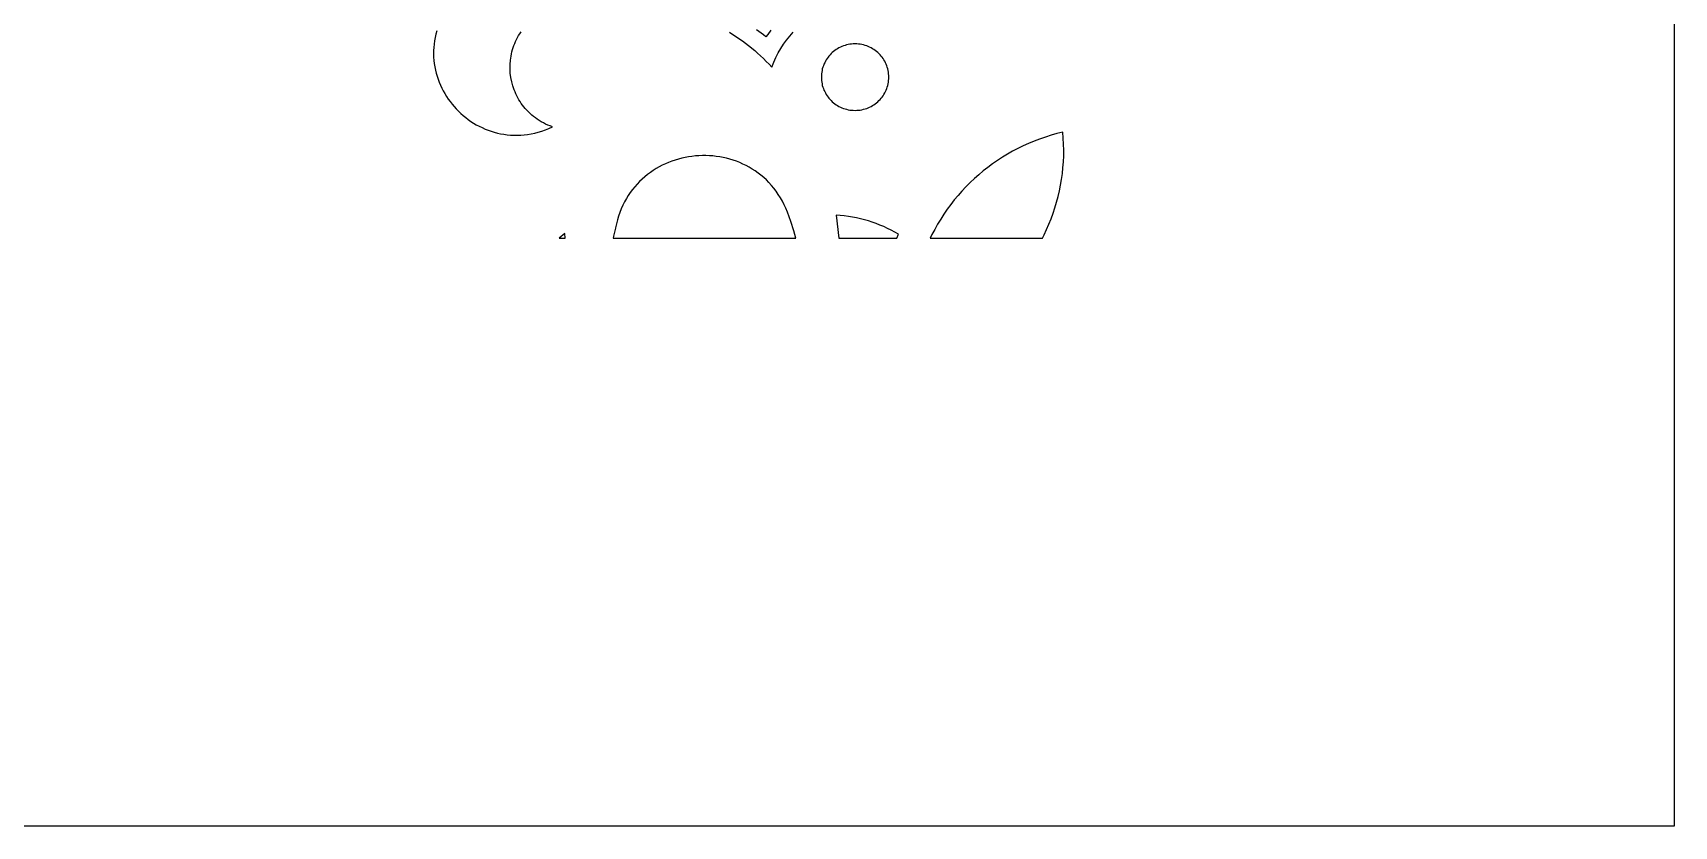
# Model space of a CAD drawing. Extents: x -978 to -643, y -359 to 426.
# Drawn here: x -810.8 to -643.3, y -359.2 to -278.2 of the extents above; entities that cross this region are included whole.
import ezdxf

# ---------------------------------------------------------------- set-up
doc = ezdxf.new("R2010")
doc.units = 0
doc.layers.add('LAYER_1', color=18, linetype='CONTINUOUS')

msp = doc.modelspace()

# ---------------------------------------------------------------- linework, layer by layer
at = {"layer": 'LAYER_1'}
for points in [[(-643.34, -359.15), (-978.34, -359.15), (-978.34, 425.85), (-643.34, 425.85)], [(-727.11, -279.34), (-727.28, -279.35), (-727.45, -279.37), (-727.62, -279.4), (-727.79, -279.44), (-727.95, -279.49), (-728.11, -279.54), (-728.27, -279.6), (-728.42, -279.67), (-728.57, -279.75), (-728.72, -279.83), (-728.85, -279.91), (-728.99, -280.01), (-729.12, -280.11), (-729.25, -280.22), (-729.36, -280.33), (-729.48, -280.45), (-729.59, -280.57), (-729.69, -280.7), (-729.79, -280.83), (-729.87, -280.97), (-729.96, -281.11), (-730.03, -281.26), (-730.1, -281.41), (-730.16, -281.56), (-730.22, -281.72), (-730.27, -281.88), (-730.3, -282.04), (-730.33, -282.21), (-730.36, -282.38), (-730.37, -282.55), (-730.37, -282.73), (-730.37, -282.9), (-730.36, -283.07), (-730.33, -283.24), (-730.3, -283.41), (-730.27, -283.57), (-730.22, -283.74), (-730.16, -283.89), (-730.1, -284.05), (-730.03, -284.2), (-729.96, -284.34), (-729.87, -284.49), (-729.79, -284.62), (-729.69, -284.76), (-729.59, -284.88), (-729.48, -285.01), (-729.36, -285.12), (-729.25, -285.24), (-729.12, -285.34), (-728.99, -285.44), (-728.85, -285.54), (-728.72, -285.63), (-728.57, -285.71), (-728.42, -285.78), (-728.27, -285.85), (-728.11, -285.91), (-727.95, -285.97), (-727.79, -286.01), (-727.62, -286.05), (-727.45, -286.08), (-727.28, -286.1), (-727.11, -286.11), (-726.93, -286.12), (-726.75, -286.11), (-726.58, -286.1), (-726.4, -286.08), (-726.23, -286.05), (-726.07, -286.01), (-725.9, -285.97), (-725.74, -285.91), (-725.59, -285.85), (-725.44, -285.78), (-725.29, -285.71), (-725.14, -285.63), (-725, -285.54), (-724.87, -285.44), (-724.74, -285.34), (-724.61, -285.24), (-724.49, -285.12), (-724.38, -285.01), (-724.27, -284.88), (-724.17, -284.76), (-724.07, -284.62), (-723.98, -284.49), (-723.9, -284.34), (-723.82, -284.2), (-723.75, -284.05), (-723.69, -283.89), (-723.64, -283.74), (-723.59, -283.57), (-723.55, -283.41), (-723.52, -283.24), (-723.5, -283.07), (-723.49, -282.9), (-723.48, -282.73), (-723.49, -282.55), (-723.5, -282.38), (-723.52, -282.21), (-723.55, -282.04), (-723.59, -281.88), (-723.64, -281.72), (-723.69, -281.56), (-723.75, -281.41), (-723.82, -281.26), (-723.9, -281.11), (-723.98, -280.97), (-724.07, -280.83), (-724.17, -280.7), (-724.27, -280.57), (-724.38, -280.45), (-724.49, -280.33), (-724.61, -280.22), (-724.74, -280.11), (-724.87, -280.01), (-725, -279.91), (-725.14, -279.83), (-725.29, -279.75), (-725.44, -279.67), (-725.59, -279.6), (-725.74, -279.54), (-725.9, -279.49), (-726.07, -279.44), (-726.23, -279.4), (-726.4, -279.37), (-726.58, -279.35), (-726.75, -279.34), (-726.93, -279.34)], [(-706.33, -288.49), (-706.92, -288.66), (-707.51, -288.84), (-708.09, -289.04), (-708.66, -289.26), (-709.22, -289.49), (-709.77, -289.74), (-710.32, -290.01), (-710.85, -290.29), (-711.38, -290.59), (-711.89, -290.9), (-712.4, -291.23), (-712.89, -291.57), (-713.37, -291.93), (-713.84, -292.3), (-714.3, -292.68), (-714.75, -293.08), (-715.19, -293.49), (-715.61, -293.91), (-716.02, -294.35), (-716.42, -294.79), (-716.8, -295.26), (-717.17, -295.73), (-717.53, -296.21), (-717.87, -296.71), (-718.19, -297.21), (-718.51, -297.73), (-718.8, -298.26), (-719.08, -298.79), (-719.25, -299.15), (-707.8, -299.15), (-707.63, -298.82), (-707.38, -298.28), (-707.14, -297.73), (-706.92, -297.18), (-706.71, -296.62), (-706.53, -296.06), (-706.36, -295.49), (-706.21, -294.91), (-706.07, -294.33), (-705.95, -293.75), (-705.86, -293.16), (-705.77, -292.56), (-705.71, -291.97), (-705.67, -291.37), (-705.64, -290.77), (-705.64, -290.16), (-705.65, -289.56), (-705.68, -288.95), (-705.73, -288.34)], [(-742.51, -290.73), (-742.86, -290.74), (-743.22, -290.77), (-743.57, -290.81), (-743.92, -290.86), (-744.27, -290.92), (-744.61, -291), (-744.95, -291.09), (-745.29, -291.19), (-745.63, -291.3), (-745.96, -291.43), (-746.29, -291.57), (-746.61, -291.72), (-746.92, -291.89), (-747.23, -292.06), (-747.53, -292.25), (-747.82, -292.45), (-748.11, -292.67), (-748.39, -292.89), (-748.66, -293.13), (-748.92, -293.38), (-749.17, -293.64), (-749.41, -293.91), (-749.65, -294.2), (-749.87, -294.49), (-750.07, -294.8), (-750.27, -295.12), (-750.46, -295.46), (-750.63, -295.8), (-750.79, -296.16), (-750.93, -296.53), (-751.06, -296.9), (-751.18, -297.3), (-751.28, -297.7), (-751.37, -298.11), (-751.37, -298.14), (-751.49, -298.55), (-751.58, -298.96), (-751.62, -299.15), (-732.97, -299.15), (-733.19, -298.42), (-733.49, -297.46), (-733.83, -296.51), (-733.99, -296.11), (-734.17, -295.74), (-734.35, -295.37), (-734.55, -295.03), (-734.76, -294.69), (-734.99, -294.37), (-735.22, -294.06), (-735.46, -293.77), (-735.72, -293.49), (-735.98, -293.22), (-736.25, -292.97), (-736.53, -292.73), (-736.82, -292.51), (-737.12, -292.3), (-737.42, -292.1), (-737.73, -291.92), (-738.05, -291.74), (-738.37, -291.59), (-738.7, -291.44), (-739.03, -291.31), (-739.36, -291.19), (-739.7, -291.09), (-740.05, -291), (-740.39, -290.92), (-740.74, -290.86), (-741.09, -290.81), (-741.45, -290.77), (-741.8, -290.74), (-742.15, -290.73)], [(-728.57, -299.15), (-722.65, -299.15), (-722.51, -298.74), (-722.88, -298.54), (-723.25, -298.34), (-723.62, -298.16), (-724, -297.98), (-724.39, -297.82), (-724.78, -297.67), (-725.17, -297.53), (-725.57, -297.4), (-725.97, -297.29), (-726.38, -297.19), (-726.79, -297.09), (-727.2, -297.01), (-727.61, -296.95), (-728.03, -296.89), (-728.45, -296.85), (-728.87, -296.82)], [(-757.11, -299.15), (-756.51, -299.15), (-756.56, -298.68)]]:
    msp.add_lwpolyline(points, close=True, dxfattribs=at)
for points in [[(-769.6, -277.99), (-769.7, -278.33), (-769.78, -278.67), (-769.84, -279.01), (-769.89, -279.35), (-769.93, -279.69), (-769.95, -280.02), (-769.95, -280.36), (-769.94, -280.69), (-769.92, -281.02), (-769.88, -281.35), (-769.83, -281.67), (-769.76, -282), (-769.68, -282.31), (-769.59, -282.63), (-769.49, -282.94), (-769.38, -283.24), (-769.25, -283.54), (-769.11, -283.84), (-768.96, -284.13), (-768.8, -284.41), (-768.63, -284.69), (-768.45, -284.96), (-768.26, -285.22), (-768.06, -285.48), (-767.85, -285.73), (-767.63, -285.97), (-767.4, -286.2), (-767.16, -286.43), (-766.92, -286.64), (-766.66, -286.85), (-766.4, -287.05), (-766.13, -287.24), (-765.86, -287.41), (-765.58, -287.58), (-765.29, -287.74), (-764.99, -287.88), (-764.69, -288.02), (-764.38, -288.14), (-764.07, -288.25), (-763.75, -288.35), (-763.42, -288.43), (-763.1, -288.5), (-762.76, -288.56), (-762.43, -288.61), (-762.09, -288.64), (-761.74, -288.66), (-761.39, -288.66), (-761.04, -288.64), (-760.69, -288.62), (-760.34, -288.57), (-759.98, -288.51), (-759.62, -288.44), (-759.26, -288.34), (-758.9, -288.23), (-758.53, -288.11), (-758.17, -287.96), (-757.81, -287.8), (-758.05, -287.71), (-758.28, -287.61), (-758.51, -287.51), (-758.73, -287.4), (-758.95, -287.28), (-759.16, -287.15), (-759.36, -287.02), (-759.55, -286.88), (-759.74, -286.74), (-759.92, -286.59), (-760.1, -286.44), (-760.26, -286.28), (-760.42, -286.11), (-760.58, -285.94), (-760.72, -285.77), (-760.86, -285.59), (-760.99, -285.41), (-761.12, -285.22), (-761.23, -285.03), (-761.35, -284.84), (-761.45, -284.64), (-761.55, -284.44), (-761.63, -284.24), (-761.72, -284.03), (-761.79, -283.82), (-761.86, -283.61), (-761.97, -283.19), (-762.06, -282.76), (-762.11, -282.32), (-762.14, -281.88), (-762.13, -281.44), (-762.1, -281), (-762.07, -280.78), (-762.03, -280.57), (-761.99, -280.35), (-761.94, -280.13), (-761.88, -279.92), (-761.81, -279.71), (-761.74, -279.5), (-761.66, -279.29), (-761.57, -279.09), (-761.47, -278.88), (-761.37, -278.68), (-761.26, -278.49), (-761.14, -278.29), (-761.01, -278.1)], [(-735.52, -277.94), (-735.84, -278.36), (-736.02, -278.61), (-736.27, -278.42), (-736.99, -277.89)], [(-739.74, -278.13), (-739.08, -278.57), (-738.43, -279.03), (-737.79, -279.51), (-737.17, -280.02), (-736.87, -280.29), (-736.57, -280.56), (-736.28, -280.83), (-735.99, -281.12), (-735.7, -281.41), (-735.42, -281.7), (-735.23, -281.21), (-735.01, -280.73), (-734.77, -280.26), (-734.51, -279.81), (-734.23, -279.37), (-733.93, -278.94), (-733.6, -278.53), (-733.26, -278.14)]]:
    msp.add_lwpolyline(points, dxfattribs=at)

doc.saveas('drawing.dxf')
